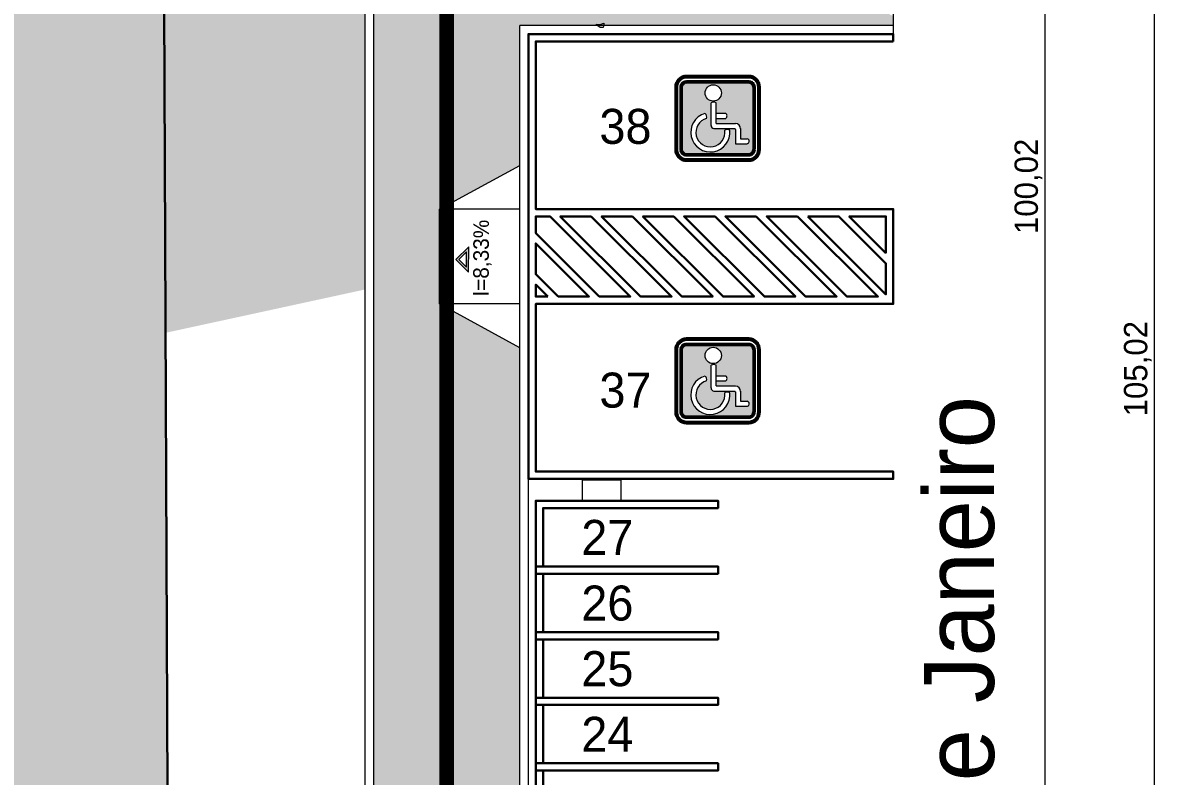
# Model space of a CAD drawing. Header units: millimetres. Extents: x 3006 to 6000, y 1661 to 3774.
# Drawn here: x 4727.08 to 4742.66, y 1874.67 to 1885.01 of the extents above; entities that cross this region are included whole.
import ezdxf

# ---------------------------------------------------------------- set-up
doc = ezdxf.new("R2010")
doc.units = ezdxf.units.MM
doc.header["$LTSCALE"] = 10
doc.linetypes.add('TT4', pattern=[0.1, 0.05, -0.05])
for name, color, linetype, lineweight in [('.10', 200, 'Continuous', 9), ('.10 ultra fina', 240, 'Continuous', 5), ('.15', 150, 'Continuous', 15), ('.20', 130, 'Continuous', 20), ('.30', 50, 'Continuous', 30), ('COTAS', 230, 'Continuous', 15), ('VEGETACION', 84, 'Continuous', 15)]:
    doc.layers.add(name, color=color, linetype=linetype, lineweight=lineweight)
doc.layers.add('.20 hachura', color=185, linetype='Continuous')
doc.layers.add('Escrita', color=34, linetype='Continuous')
doc.styles.add('Texto Wilian', font='himalaya.ttf')
doc.dimstyles.new('Cota 1-200 Exter WMJ', dxfattribs={"dimtxt": 0.32, "dimasz": 0.13, "dimexe": 0.05, "dimexo": 0.3, "dimgap": 0.03, "dimtad": 1, "dimzin": 1, "dimtxsty": 'Texto Wilian', "dimblk": 'BOXFILLED', "dimcen": 0, "dimclrd": 230, "dimclre": 230, "dimclrt": 104, "dimazin": 0, "dimtfac": 1, "dimtix": 1, "dimtmove": 0, "dimatfit": 3, "dimfxl": 0.4, "dimfxlon": 1, "dimlwd": 20, "dimarcsym": 2})

# ---------------------------------------------------------------- blocks, each defined once
blk = doc.blocks.new('Vaga')
at = {"layer": '.10', "lineweight": 50, "true_color": 0x2776bb}
h = blk.add_hatch(color=152, dxfattribs=at)
h.dxf.hatch_style = 1
h.paths.add_polyline_path([(2368.72, 1350.713, 0.414214), (2368.646, 1350.787), (2367.794, 1350.787, 0.414214), (2367.72, 1350.713), (2367.72, 1349.861, 0.414214), (2367.794, 1349.787), (2368.646, 1349.787, 0.414214), (2368.72, 1349.861)])
h.paths.add_polyline_path([(2368.534, 1350.141), (2368.534, 1350.008), (2368.624, 1350.008, -1), (2368.614, 1349.938), (2368.464, 1349.938), (2368.464, 1350.135, 0.290137), (2368.456, 1350.147), (2368.169, 1350.147, -0.358913), (2368.131, 1350.191), (2368.131, 1350.501, -0.241455), (2368.2, 1350.501), (2368.2, 1350.356), (2368.332, 1350.356, -0.485227), (2368.332, 1350.286), (2368.2, 1350.286), (2368.2, 1350.217), (2368.464, 1350.217, -0.414214)], flags=16)
h.paths.add_polyline_path([(2368.048, 1350.635, -1), (2368.272, 1350.635, -1)], flags=16)
h.paths.add_polyline_path([(2368.388, 1350.124, -2.149116), (2368.047, 1350.354, -0.384166), (2368.066, 1350.287, 2.200852), (2368.318, 1350.123, -0.25666)], flags=16)
at = {"layer": '.10', "color": 152, "lineweight": 9, "true_color": 0x2776bb}
for p, q in [((2368.131, 1350.191), (2368.131, 1350.501)), ((2368.2, 1350.217), (2368.2, 1350.501)), ((2368.2, 1350.356), (2368.332, 1350.356)), ((2368.2, 1350.286), (2368.332, 1350.286)), ((2368.2, 1350.217), (2368.464, 1350.217)), ((2368.169, 1350.147), (2368.456, 1350.147)), ((2368.464, 1350.135), (2368.464, 1349.938)), ((2368.534, 1350.147), (2368.534, 1350.008)), ((2368.464, 1349.938), (2368.624, 1349.938)), ((2368.534, 1350.008), (2368.624, 1350.008))]:
    blk.add_line(p, q, dxfattribs=at)
at = {"layer": '.10', "color": 152, "lineweight": 53, "true_color": 0x2776bb}
blk.add_lwpolyline([(2368.79, 1349.861), (2368.79, 1350.713, 0.414214), (2368.646, 1350.857), (2367.794, 1350.857, 0.414214), (2367.65, 1350.713), (2367.65, 1349.861, 0.414214), (2367.794, 1349.717), (2368.646, 1349.717, 0.414214)], format="xyb", close=True, dxfattribs=at)
at = {"layer": '.10', "color": 152, "lineweight": 50, "true_color": 0x2776bb}
blk.add_lwpolyline([(2368.72, 1349.861), (2368.72, 1350.713, 0.414214), (2368.646, 1350.787), (2367.794, 1350.787, 0.414214), (2367.72, 1350.713), (2367.72, 1349.861, 0.414214), (2367.794, 1349.787), (2368.646, 1349.787, 0.414214)], format="xyb", close=True, dxfattribs=at)
at = {"layer": '.10', "color": 152, "lineweight": 9, "true_color": 0x2776bb}
blk.add_circle((2368.16, 1350.635), 0.112, dxfattribs=at)
for centre, radius, start, end in [((2368.166, 1350.434), 0.0763, 62.851, 117.149), ((2368.121, 1350.095), 0.269, 105.9167, 6.105), ((2368.121, 1350.095), 0.199, 105.9167, 8.1743), ((2368.02, 1350.309), 0.052, 333.8866, 57.9468), ((2368.305, 1350.321), 0.0443, 308.2321, 51.7679), ((2368.461, 1350.144), 0.0726, 357.7258, 87.7258), ((2368.177, 1350.192), 0.0461, 181.0898, 260.0648), ((2368.353, 1350.06), 0.0728, 61.4299, 119.0092), ((2368.45, 1350.134), 0.0136, 358.4126, 66.305), ((2368.619, 1349.973), 0.0352, 261.6901, 81.6901)]:
    blk.add_arc(centre, radius, start, end, dxfattribs=at)
blk = doc.blocks.new('asfgjkosdfgiosdjfg')
at = {"layer": 'VEGETACION'}
for p, q in [((5.003, 12.854), (5.106, 12.895)), ((5.106, 12.895), (5.106, 12.854)), ((4.881, 12.854), (5.003, 12.854)), ((5.003, 12.772), (4.881, 12.854)), ((5.085, 12.772), (5.003, 12.772)), ((5.106, 12.854), (5.085, 12.772))]:
    blk.add_line(p, q, dxfattribs=at)
blk = doc.blocks.new('_BoxFilled')
at = {"color": 0, "linetype": 'ByBlock', "lineweight": -2}
blk.add_line((-0.5, 0), (-1, 0), dxfattribs=at)
at = {"color": 0, "linetype": 'ByBlock'}
blk.add_solid([(-0.5, 0.5), (0.5, 0.5), (-0.5, -0.5), (0.5, -0.5)], dxfattribs=at)
blk = doc.blocks.new('*D827')
at = {"layer": 'COTAS', "color": 230, "lineweight": -2, "ltscale": 10, "transparency": 16777216}
for p, q in [((4740.69, 1932.773), (4741.14, 1932.773)), ((4740.69, 1832.749), (4741.14, 1832.749))]:
    blk.add_line(p, q, dxfattribs=at)
at = {"layer": 'COTAS', "color": 230, "linetype": 'Continuous', "lineweight": 20, "ltscale": 10, "transparency": 16777216}
blk.add_line((4741.09, 1832.879), (4741.09, 1932.643), dxfattribs=at)
at = {"layer": 'Defpoints', "color": 0, "ltscale": 10, "transparency": 16777216}
for p in [(4739.901, 1932.773), (4741.09, 1932.773), (4734.404, 1832.749)]:
    blk.add_point(p, dxfattribs=at)
at = {"layer": 'COTAS', "color": 230, "lineweight": 20, "ltscale": 10, "transparency": 16777216, "xscale": 0.13, "yscale": 0.13, "zscale": 0.13}
for p, rotation in [((4741.09, 1932.773), 90), ((4741.09, 1832.749), 270)]:
    blk.add_blockref('_BoxFilled', p, dxfattribs=dict(at, rotation=rotation))
at = {"layer": 'COTAS', "color": 104, "ltscale": 10, "transparency": 16777216, "insert": (4740.861, 1882.761), "char_height": 0.32, "attachment_point": 5, "rotation": 90, "style": 'Texto Wilian'}
blk.add_mtext('100,02', dxfattribs=at)
blk = doc.blocks.new('*D828')
at = {"layer": 'COTAS', "color": 230, "lineweight": -2, "ltscale": 10, "transparency": 16777216}
for p, q in [((4742.19, 1932.773), (4742.64, 1932.773)), ((4742.19, 1827.749), (4742.64, 1827.749))]:
    blk.add_line(p, q, dxfattribs=at)
at = {"layer": 'COTAS', "color": 230, "linetype": 'Continuous', "lineweight": 20, "ltscale": 10, "transparency": 16777216}
blk.add_line((4742.59, 1827.879), (4742.59, 1932.643), dxfattribs=at)
at = {"layer": 'Defpoints', "color": 0, "ltscale": 10, "transparency": 16777216}
for p in [(4739.901, 1932.773), (4742.59, 1932.773), (4735.154, 1827.749)]:
    blk.add_point(p, dxfattribs=at)
at = {"layer": 'COTAS', "color": 230, "lineweight": 20, "ltscale": 10, "transparency": 16777216, "xscale": 0.13, "yscale": 0.13, "zscale": 0.13}
for p, rotation in [((4742.59, 1932.773), 90), ((4742.59, 1827.749), 270)]:
    blk.add_blockref('_BoxFilled', p, dxfattribs=dict(at, rotation=rotation))
at = {"layer": 'COTAS', "color": 104, "ltscale": 10, "transparency": 16777216, "insert": (4742.361, 1880.261), "char_height": 0.32, "attachment_point": 5, "rotation": 90, "style": 'Texto Wilian'}
blk.add_mtext('105,02', dxfattribs=at)

msp = doc.modelspace()

# ---------------------------------------------------------------- hatches: boundary and pattern name
at = {"layer": '.10 ultra fina', "lineweight": 5}
h = msp.add_hatch(color=240, dxfattribs=at)
h.dxf.hatch_style = 1
h.paths.add_polyline_path([(4733.188, 1881.585), (4733.189, 1881.932), (4733.015, 1881.759)])
h.paths.add_polyline_path([(4733.16, 1881.652), (4733.054, 1881.759), (4733.161, 1881.865)], flags=16)
at = {"layer": '.20 hachura'}
h = msp.add_hatch(dxfattribs=at)
h.set_pattern_fill('AR-HBONE', color=185, scale=0.0015)
h.paths.add_polyline_path([(4735.612, 1886.191), (4734.412, 1886.191), (4734.412, 1887.391), (4735.612, 1887.391)], flags=16)
h.paths.add_polyline_path([(4734.377, 1832.891), (4734.377, 1832.607), (4733.839, 1832.607), (4733.839, 1832.891)])
h.paths.add_polyline_path([(4735.732, 1884.969), (4739.008, 1884.969), (4739.008, 1885.097), (4737.808, 1885.7), (4737.808, 1887.885), (4739.008, 1888.485), (4739.008, 1888.591), (4733.888, 1888.591), (4733.887, 1890.517), (4732.787, 1891.117), (4732.787, 1892.417), (4733.887, 1893.017), (4733.888, 1932.768), (4731.888, 1932.766), (4731.888, 1837.869), (4681.49, 1837.869), (4676.659, 1842.7), (4655.483, 1842.679), (4650.673, 1837.869), (4617.01, 1837.869), (4617.009, 1835.869), (4648.673, 1835.869), (4648.249, 1835.445), (4649.31, 1834.385), (4650.794, 1835.869), (4714.858, 1835.869), (4714.434, 1835.445), (4715.495, 1834.385), (4716.979, 1835.869), (4732.412, 1835.869), (4732.412, 1827.649), (4732.912, 1827.649), (4733.512, 1828.849), (4735.012, 1828.849), (4735.612, 1827.649), (4736.109, 1827.649), (4736.109, 1830.549), (4739.008, 1830.549), (4739.008, 1831.146), (4737.808, 1831.746), (4737.808, 1833.246), (4739.008, 1833.846), (4739.008, 1834.346), (4736.764, 1834.346), (4733.888, 1837.222), (4733.888, 1857.411), (4733.888, 1859.071), (4733.888, 1880.549), (4732.788, 1881.149), (4732.788, 1882.449), (4733.888, 1883.049), (4733.888, 1884.969), (4734.292, 1884.969)])
h = msp.add_hatch(dxfattribs=at)
h.set_pattern_fill('GOST_WOOD', color=185, scale=0.1)
h.set_pattern_definition([(90, (200, 0), (0.6, -4e-17), [1, -0.2]), (90, (200.2, -0.2), (0.6, -4e-17), [0.6, -0.15, 0.3, -0.15]), (90, (200.4, -0.5), (0.6, -4e-17), [1, -0.2])])
h.paths.add_polyline_path([(4712.352, 1931.77), (4635.355, 1931.693, 0.416128), (4618.89, 1915.051), (4619.131, 1859.017, 0.412301), (4635.665, 1842.659), (4712.662, 1842.736, 0.416128), (4729.127, 1859.378), (4728.886, 1915.412, 0.412301)])
h.paths.add_polyline_path([(4712.358, 1929.27, -0.412301), (4726.386, 1915.39), (4726.627, 1859.356, -0.416128), (4712.657, 1845.236), (4635.66, 1845.159, -0.412301), (4621.631, 1859.039), (4621.39, 1915.073, -0.416128), (4635.361, 1929.193)], flags=16)
h = msp.add_hatch(dxfattribs=at)
h.set_pattern_fill('AR-HBONE', color=185, scale=0.0015)
h.paths.add_polyline_path([(4728.957, 1898.847), (4729.035, 1880.753), (4731.768, 1881.347), (4731.768, 1899.458)])
h.paths.add_polyline_path([(4726.537, 1880.21), (4726.46, 1898.304), (4720.766, 1897.066), (4723.868, 1882.799), (4721.621, 1882.311), (4722.279, 1879.284)])

# ---------------------------------------------------------------- linework, layer by layer
at = {"layer": '.10', "color": 200, "lineweight": 9}
for p, q in [((4739.008, 1888.597), (4739.008, 1884.969)), ((4733.888, 1882.449), (4732.788, 1882.449)), ((4733.888, 1881.149), (4732.788, 1881.149))]:
    msp.add_line(p, q, dxfattribs=at)
msp.add_lwpolyline([(4733.888, 1880.549), (4732.788, 1881.149), (4732.788, 1882.449), (4733.888, 1883.049)], dxfattribs=at)
at = {"layer": '.10 ultra fina', "color": 240, "lineweight": 5}
for points in [[(4733.188, 1881.585), (4733.189, 1881.932), (4733.015, 1881.759)], [(4733.161, 1881.865), (4733.054, 1881.759), (4733.16, 1881.652)]]:
    msp.add_lwpolyline(points, close=True, dxfattribs=at)
at = {"layer": '.15', "color": 1, "linetype": 'TT4', "lineweight": 15, "ltscale": 0.3, "const_width": 0.2}
msp.add_lwpolyline([(4617.009, 1836.869), (4732.888, 1836.869), (4732.888, 1932.767)], dxfattribs=at)
at = {"layer": '.20', "ltscale": 10}
for p, q in [((4731.768, 1837.989), (4731.768, 1932.766)), ((4731.888, 1837.869), (4731.888, 1932.767)), ((4739.008, 1884.969), (4733.888, 1884.969)), ((4739.008, 1884.969), (4739.008, 1884.849))]:
    msp.add_line(p, q, dxfattribs=at)
at = {"layer": '.20', "color": 130, "lineweight": 20}
for p, q in [((4733.888, 1859.071), (4733.888, 1884.969)), ((4734.008, 1859.171), (4734.008, 1884.749))]:
    msp.add_line(p, q, dxfattribs=at)
at = {"layer": '.20', "ltscale": 10}
msp.add_lwpolyline([(4734.743, 1878.449), (4735.281, 1878.449), (4735.281, 1878.733), (4734.743, 1878.733)], close=True, dxfattribs=at)
at = {"layer": '.30', "color": 50, "lineweight": 30}
msp.add_lwpolyline([(4728.886, 1915.412, 0.412301), (4712.352, 1931.77), (4635.355, 1931.693, 0.416128), (4618.89, 1915.051), (4619.131, 1859.017, 0.412301), (4635.665, 1842.659), (4712.662, 1842.736, 0.416128), (4729.127, 1859.378)], format="xyb", close=True, dxfattribs=at)
for points in [[(4739.008, 1884.749), (4739.008, 1884.849), (4739.008, 1884.849), (4734.008, 1884.849), (4734.008, 1882.449), (4734.008, 1882.449), (4734.008, 1878.749), (4739.008, 1878.749), (4739.008, 1878.749), (4739.008, 1878.849), (4734.108, 1878.849), (4734.108, 1881.149), (4736.408, 1881.149), (4739.008, 1881.149), (4739.008, 1882.449), (4734.108, 1882.449), (4734.108, 1884.749)], [(4734.98, 1881.249), (4734.108, 1882.121), (4734.108, 1882.349), (4734.304, 1882.349), (4735.404, 1881.249)], [(4734.87, 1882.349), (4735.97, 1881.249), (4735.545, 1881.249), (4734.445, 1882.349)], [(4735.435, 1882.349), (4736.535, 1881.249), (4736.111, 1881.249), (4735.011, 1882.349)], [(4736.001, 1882.349), (4737.101, 1881.249), (4736.677, 1881.249), (4735.577, 1882.349)], [(4736.567, 1882.349), (4737.667, 1881.249), (4737.242, 1881.249), (4736.142, 1882.349)], [(4737.132, 1882.349), (4738.232, 1881.249), (4737.808, 1881.249), (4736.708, 1882.349)], [(4737.698, 1882.349), (4737.274, 1882.349), (4738.374, 1881.249), (4738.798, 1881.249)], [(4737.839, 1882.349), (4738.264, 1882.349), (4738.908, 1881.705), (4738.908, 1881.28)], [(4738.908, 1881.846), (4738.405, 1882.349), (4738.908, 1882.349)], [(4734.414, 1881.249), (4734.108, 1881.555), (4734.108, 1881.979), (4734.838, 1881.249)], [(4734.273, 1881.249), (4734.108, 1881.414), (4734.108, 1881.249)]]:
    msp.add_lwpolyline(points, close=True, dxfattribs=at)
for points in [[(4736.608, 1877.449), (4734.108, 1877.449), (4734.108, 1878.449), (4736.608, 1878.449), (4736.608, 1878.349), (4734.208, 1878.349), (4734.208, 1877.549), (4736.608, 1877.549), (4736.608, 1877.449)], [(4736.608, 1876.549), (4734.108, 1876.549), (4734.108, 1877.549), (4736.608, 1877.549), (4736.608, 1877.449), (4734.208, 1877.449), (4734.208, 1876.649), (4736.608, 1876.649), (4736.608, 1876.549)], [(4736.608, 1875.649), (4734.108, 1875.649), (4734.108, 1876.649), (4736.608, 1876.649), (4736.608, 1876.549), (4734.208, 1876.549), (4734.208, 1875.749), (4736.608, 1875.749), (4736.608, 1875.649)], [(4736.608, 1874.749), (4734.108, 1874.749), (4734.108, 1875.749), (4736.608, 1875.749), (4736.608, 1875.649), (4734.208, 1875.649), (4734.208, 1874.849), (4736.608, 1874.849), (4736.608, 1874.749)], [(4736.608, 1873.849), (4734.108, 1873.849), (4734.108, 1874.849), (4736.608, 1874.849), (4736.608, 1874.749), (4734.208, 1874.749), (4734.208, 1873.949), (4736.608, 1873.949), (4736.608, 1873.849)]]:
    msp.add_lwpolyline(points, dxfattribs=at)

# ---------------------------------------------------------------- block references
at = {"xscale": 0.4964757844146342, "yscale": 0.4964757844146342, "zscale": 0.4964757844146342}
msp.add_blockref('asfgjkosdfgiosdjfg', (4732.507, 1878.598), dxfattribs=at)
for p in [(2368.381, 533.407), (2368.381, 529.807)]:
    msp.add_blockref('Vaga', p)

# ---------------------------------------------------------------- texts
at = {"layer": 'Escrita', "style": 'Texto Wilian'}
msp.add_text('Rua Rio de Janeiro ', height=0.96, rotation=90, dxfattribs=at).set_placement((4740.39, 1868.895))
at = {"layer": 'Escrita', "char_height": 0.48, "width": 6.62317, "attachment_point": 1, "style": 'Texto Wilian'}
for s, insert in [('38', (4734.981, 1883.824)), ('37', (4734.981, 1880.207)), ('27', (4734.733, 1878.187)), ('26', (4734.733, 1877.287)), ('25', (4734.733, 1876.387)), ('24', (4734.733, 1875.487))]:
    msp.add_mtext(s, dxfattribs=dict(at, insert=insert))
at = {"layer": 'Escrita', "insert": (4733.507, 1882.303), "char_height": 0.21333, "width": 9.33302, "attachment_point": 9, "rotation": 89.7513, "style": 'Texto Wilian'}
msp.add_mtext('{\\C34;I=8,33%}', dxfattribs=at)

# ---------------------------------------------------------------- dimensions: what is measured, and where the dimension line sits
at = {"layer": 'COTAS', "ltscale": 10}
for base, p1, picture, middle in [((4741.09, 1932.773), (4734.404, 1832.749), '*D827', (4740.861, 1882.761)), ((4742.59, 1932.773), (4735.154, 1827.749), '*D828', (4742.361, 1880.261))]:
    dim = msp.add_linear_dim(base=base, p1=p1, p2=(4739.901, 1932.773), angle=90, dimstyle='Cota 1-200 Exter WMJ', dxfattribs=at)
    dim.commit()
    dim.dimension.update_dxf_attribs({"geometry": picture, "text_midpoint": middle})

doc.saveas('drawing.dxf')
